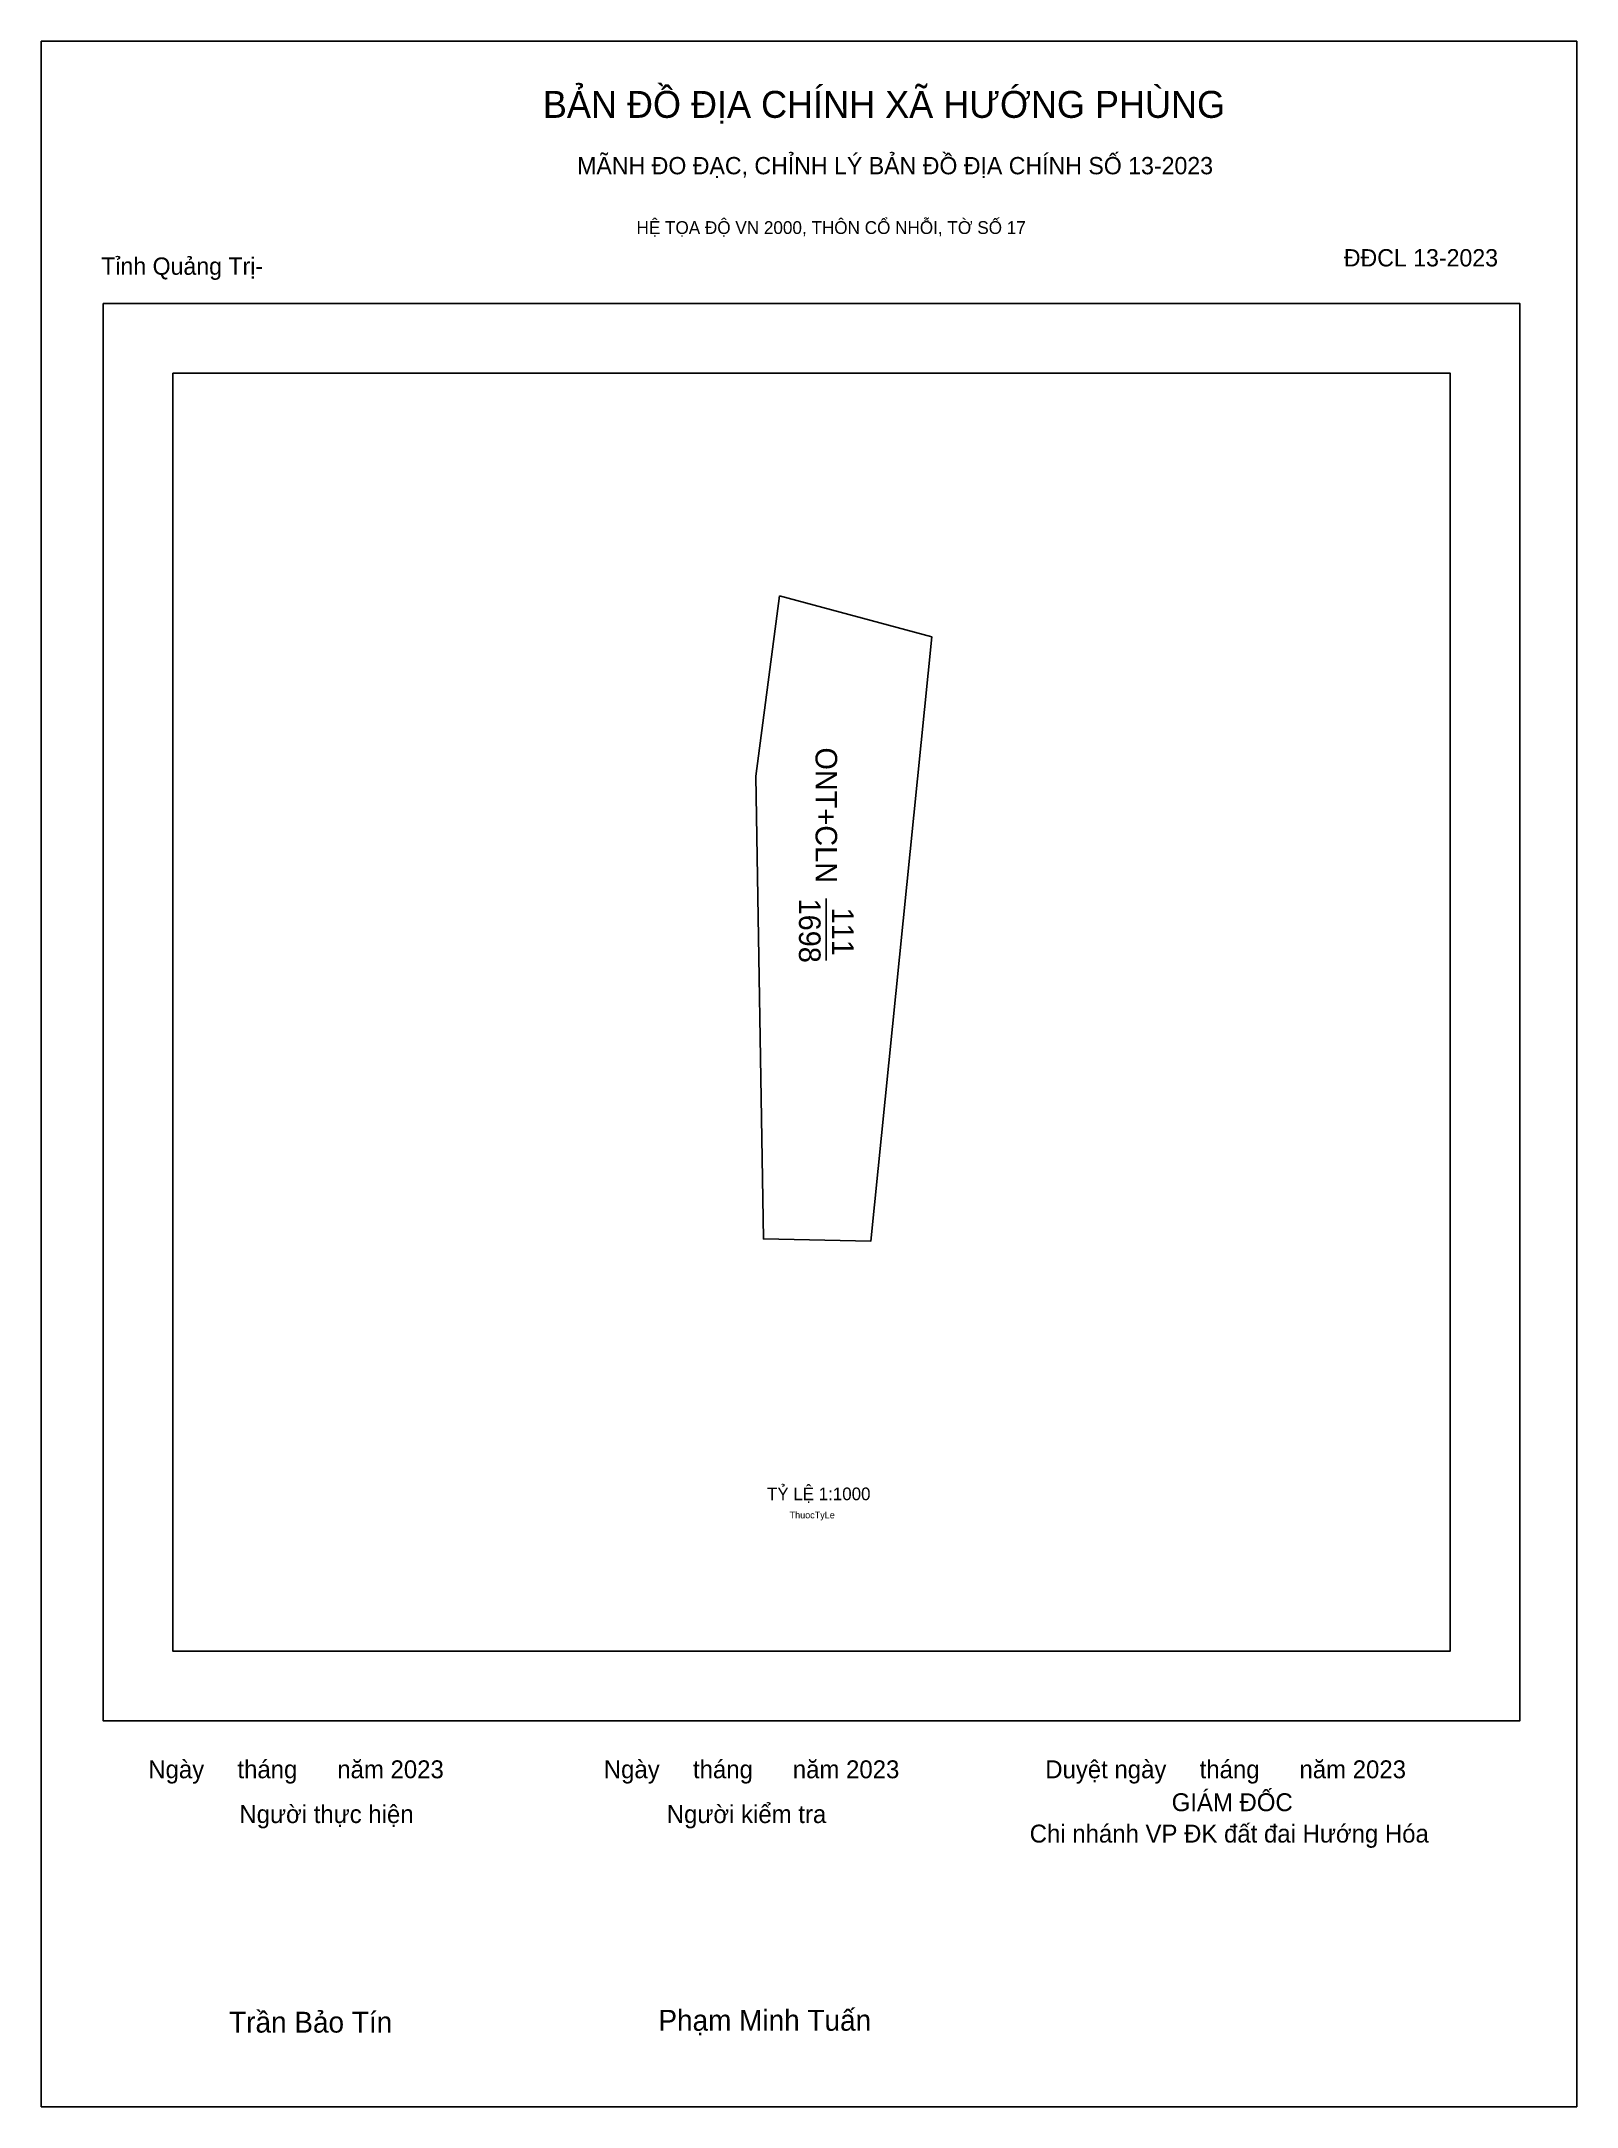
# Model space of a CAD drawing. Extents: x 536857 to 537071, y 1853224 to 1853511.
import ezdxf

# ---------------------------------------------------------------- set-up
doc = ezdxf.new("R2010")
doc.units = 0
for name, color, linetype in [('Level 10', 7, 'Continuous'), ('Level 13', 7, 'Continuous'), ('Level 15', 7, 'Continuous'), ('Level 27', 7, 'Continuous'), ('Level 6', 7, 'Continuous'), ('Level 62', 7, 'Continuous'), ('Level 63', 7, 'Continuous'), ('Level 9', 7, 'Continuous')]:
    doc.layers.add(name, color=color, linetype=linetype)

msp = doc.modelspace()

# ---------------------------------------------------------------- linework, layer by layer
at = {"layer": 'Level 10'}
msp.add_lwpolyline([(536959.93, 1853433.83), (536981.08, 1853428.14), (536972.61, 1853344.2), (536957.68, 1853344.5), (536956.64, 1853408.79)], close=True, dxfattribs=at)
at = {"layer": 'Level 13'}
msp.add_line((536966.42, 1853391.79), (536966.42, 1853383.17), dxfattribs=at)
at = {"layer": 'Level 15'}
msp.add_lwpolyline([(536857.33, 1853510.87), (537070.69, 1853510.87), (537070.69, 1853223.96), (536857.33, 1853223.96)], close=True, dxfattribs=at)
at = {"layer": 'Level 27'}
for p, q in [((536981.08, 1853428.14), (536981.08, 1853428.13)), ((536957.68, 1853344.5), (536957.68, 1853344.49)), ((536972.61, 1853344.2), (536972.61, 1853344.19))]:
    msp.add_line(p, q, dxfattribs=at)
at = {"layer": 'Level 62'}
msp.add_lwpolyline([(536875.61, 1853464.76), (537053.12, 1853464.76), (537053.12, 1853287.25), (536875.61, 1853287.25)], close=True, dxfattribs=at)
at = {"layer": 'Level 63'}
msp.add_lwpolyline([(536865.92, 1853474.45), (537062.81, 1853474.45), (537062.81, 1853277.56), (536865.92, 1853277.56)], close=True, dxfattribs=at)

# ---------------------------------------------------------------- texts
at = {"layer": 'Level 13'}
for s, p in [('ONT+CLN', (536964.92, 1853412.78)), ('1698', (536962.62, 1853391.78)), ('111', (536967.22, 1853390.53))]:
    msp.add_text(s, height=3, rotation=270, dxfattribs=at).set_placement(p)
at = {"layer": 'Level 6'}
msp.add_text('TỶ LỆ 1:1000', height=1.7579, dxfattribs=at).set_placement((536958.18, 1853308.21))
at = {"layer": 'Level 63'}
for s, height, p in [('BẢN ĐỒ ĐỊA CHÍNH XÃ HƯỚNG PHÙNG', 3.7437, (536927.03, 1853500.24)), ('MÃNH ĐO ĐẠC, CHỈNH LÝ BẢN ĐỒ ĐỊA CHÍNH SỐ 13-2023', 2.4022, (536931.8, 1853492.4)), ('HỆ TỌA ĐỘ VN 2000, THÔN CỔ NHỖI, TỜ SỐ 17', 1.7782, (536940.04, 1853484.11)), ('ThuocTyLe', 0.938, (536961.32, 1853305.68)), ('Ngày     tháng      năm 2023', 2.4883, (536872.2, 1853269.58)), ('Ngày     tháng      năm 2023', 2.4883, (536935.5, 1853269.58)), ('Duyệt ngày     tháng      năm 2023', 2.4883, (536996.84, 1853269.58)), ('GIÁM ĐỐC', 2.488, (537014.41, 1853265.01)), ('Người thực hiện', 2.4883, (536884.86, 1853263.36)), ('Người kiểm tra', 2.4883, (536944.25, 1853263.36)), ('Chi nhánh VP ĐK đất đai Hướng Hóa', 2.4883, (536994.68, 1853260.65)), ('Trần Bảo Tín', 2.9024, (536883.44, 1853234.25)), ('Phạm Minh Tuấn', 2.9024, (536943.09, 1853234.51))]:
    msp.add_text(s, height=height, dxfattribs=at).set_placement(p)
at = {"layer": 'Level 9'}
for s, p in [('Tỉnh Quảng Trị-', (536865.66, 1853478.44)), ('ĐĐCL 13-2023', (537038.33, 1853479.6))]:
    msp.add_text(s, height=2.4022, dxfattribs=at).set_placement(p)

doc.saveas('drawing.dxf')
